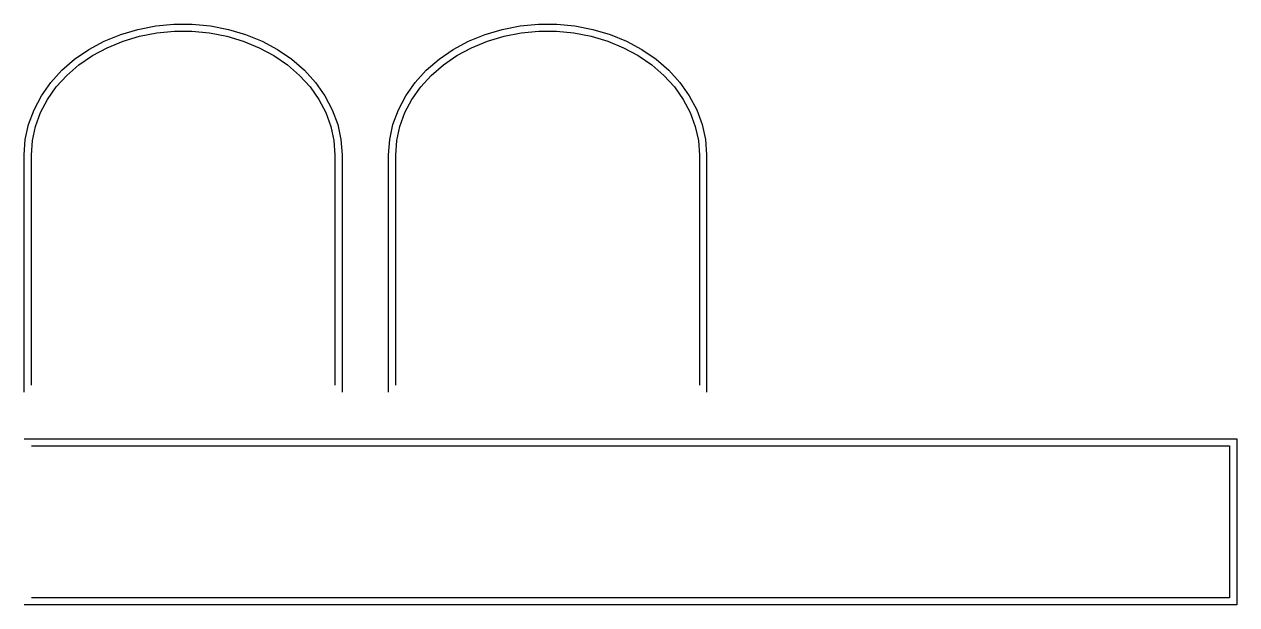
# Model space of a CAD drawing. Header units: millimetres. Extents: x -7 to 1191, y -567 to 7.
import ezdxf

# ---------------------------------------------------------------- set-up
doc = ezdxf.new("R2010")
doc.units = ezdxf.units.MM

msp = doc.modelspace()

# ---------------------------------------------------------------- linework, layer by layer
for points in [[(-7, -357), (-7, -122.2507), (-5.9327, -107.286), (-2.6964, -92.2968), (2.6362, -77.7503), (9.9774, -63.8516), (19.2114, -50.79), (30.1991, -38.7368), (42.781, -27.8457), (56.781, -18.252), (72.0077, -10.0733), (88.2568, -3.4088), (105.3132, 1.6611), (122.9528, 5.0753), (140.9449, 6.7927), (159.0551, 6.7927), (177.0472, 5.0753), (194.6868, 1.6611), (211.7432, -3.4088), (227.9923, -10.0733), (243.219, -18.252), (257.219, -27.8457), (269.8009, -38.7368), (280.7886, -50.79), (290.0226, -63.8516), (297.3638, -77.7503), (302.6964, -92.2968), (305.9327, -107.286), (307, -122.2507), (307, -357)], [(353, -357), (353, -122.2507), (354.0673, -107.286), (357.3036, -92.2968), (362.6362, -77.7503), (369.9774, -63.8516), (379.2114, -50.79), (390.1991, -38.7368), (402.781, -27.8457), (416.781, -18.252), (432.0077, -10.0733), (448.2568, -3.4088), (465.3132, 1.6611), (482.9528, 5.0753), (500.9449, 6.7927), (519.0551, 6.7927), (537.0472, 5.0753), (554.6868, 1.6611), (571.7432, -3.4088), (587.9923, -10.0733), (603.219, -18.252), (617.219, -27.8457), (629.8009, -38.7368), (640.7886, -50.79), (650.0226, -63.8516), (657.3638, -77.7503), (662.6964, -92.2968), (665.9327, -107.286), (667, -122.2507), (667, -357)], [(0, -350), (0, -122.5), (1.0142, -108.2786), (4.0433, -94.2496), (9.0461, -80.6025), (15.9551, -67.5221), (24.6768, -55.1852), (35.0933, -43.7585), (47.0638, -33.3967), (60.4262, -24.2399), (75, -16.4119), (90.588, -10.0185), (106.9795, -5.1463), (123.9528, -1.8611), (141.2783, -0.2073), (158.7217, -0.2073), (176.0472, -1.8611), (193.0205, -5.1463), (209.412, -10.0185), (225, -16.4119), (239.5738, -24.2399), (252.9362, -33.3967), (264.9067, -43.7585), (275.3232, -55.1852), (284.0449, -67.5221), (290.9539, -80.6025), (295.9567, -94.2496), (298.9858, -108.2786), (300, -122.5), (300, -350)], [(360, -350), (360, -122.5), (361.0142, -108.2786), (364.0433, -94.2496), (369.0461, -80.6025), (375.9551, -67.5221), (384.6768, -55.1852), (395.0933, -43.7585), (407.0638, -33.3967), (420.4262, -24.2399), (435, -16.4119), (450.588, -10.0185), (466.9795, -5.1463), (483.9528, -1.8611), (501.2783, -0.2073), (518.7217, -0.2073), (536.0472, -1.8611), (553.0205, -5.1463), (569.412, -10.0185), (585, -16.4119), (599.5738, -24.2399), (612.9362, -33.3967), (624.9067, -43.7585), (635.3232, -55.1852), (644.0449, -67.5221), (650.9539, -80.6025), (655.9567, -94.2496), (658.9858, -108.2786), (660, -122.5), (660, -350)], [(-7, -403), (1190.8905, -403), (1190.8905, -567), (-7, -567)], [(0, -410), (1183.8905, -410), (1183.8905, -560), (0, -560)]]:
    msp.add_lwpolyline(points)

doc.saveas('drawing.dxf')
